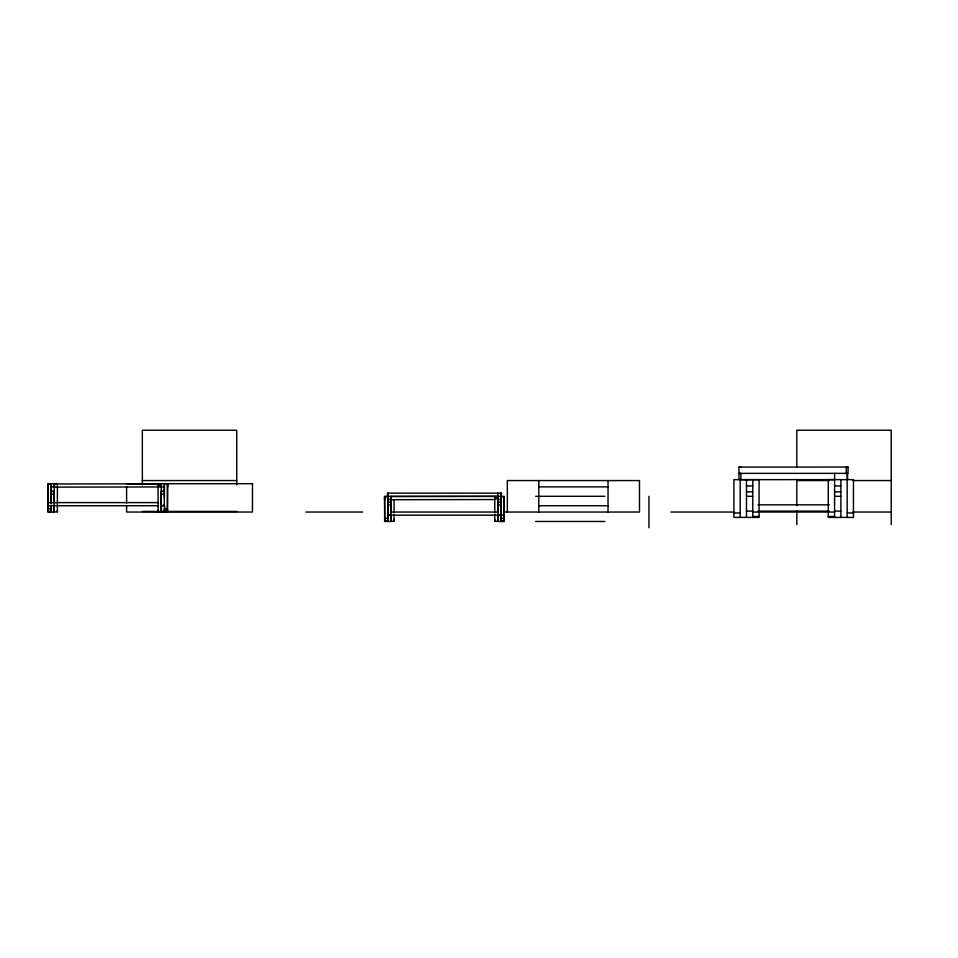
<?xml version="1.0" encoding="UTF-8"?>
<svg xmlns="http://www.w3.org/2000/svg" width="958" height="958" viewBox="0 0 958 958"><rect width="100%" height="100%" fill="white"/><g stroke="black" fill="none" stroke-linecap="round" stroke-linejoin="round"><path stroke-width="1.44" d="M54.247 486.868L51.025 486.939L51.097 483.718L51.097 503.98M57.396 485.598L57.384 511.859L54.247 511.859L54.247 483.718L47.948 483.742L47.948 512.039L54.247 512.039L54.247 505.74M161.219 510.195L161.219 511.859L158.07 511.859L158.082 510.195M158.07 484.149L158.058 485.814L161.207 485.814L161.207 484.149L158.07 484.149L158.07 511.859M164.213 511.62L164.213 508.674L167.363 508.674L167.363 511.62L167.566 484.006L167.566 486.951M390.852 496.376L390.924 499.453L387.703 499.525L387.703 496.376L387.774 515.56M390.924 514.254L390.924 521.296L394.073 521.296L394.073 514.254M390.924 511.428L390.936 498.292M394.073 512.386L394.073 499.693M497.897 514.254L497.909 521.296L494.759 521.296L494.759 519.428M494.747 496.879L494.747 498.747L497.885 498.747L497.897 496.879L494.747 496.879L494.759 512.386M500.902 518.326L500.902 521.296L504.04 521.296L504.231 496.711L501.094 496.711L500.902 518.326L504.052 518.326L504.04 521.296M501.094 499.681L501.094 496.711M504.231 499.681L504.231 496.711M164.261 505.812L164.369 483.718L164.369 498.292M51.025 486.939L51.049 484.006L47.9 484.006L47.9 486.951M834.214 479.635L738.989 479.671L738.977 467.085L740.75 467.061M848.022 467.049L846.249 467.061L846.261 473.348L848.022 473.336L848.022 467.049L738.977 467.085M161.471 483.814L53.959 483.982L53.959 487.119L161.471 486.951M390.636 496.567L498.148 496.4L497.669 499.537M390.648 499.705L495.178 499.549M142.347 480.569L236.746 480.569M796.828 480.569L829.269 480.569M852.871 480.569L891.215 480.569M126.612 483.718L252.469 483.718L252.469 512.039L126.612 512.039L126.612 506.075M54.259 484.149L57.396 484.149M746.486 485.946L752.772 485.946M834.586 485.946L840.873 485.946M164.441 486.939L161.219 486.868L161.291 483.79M538.803 486.868L608.031 486.868M51.097 491.226L54.247 491.226L54.247 503.98M164.369 491.226L161.219 491.226L161.219 505.405L164.369 505.405M746.486 491.861L752.772 491.861M834.586 491.861L840.873 491.861M51.097 494.029L54.247 494.029M161.219 494.029L164.369 494.029M535.666 496.304L604.881 496.304M746.486 496.304L752.772 496.304M834.586 496.304L840.873 496.304M384.589 496.711L387.739 496.711L387.93 521.296L384.781 521.296L384.589 496.711L384.589 499.681M501.046 496.304L501.118 499.525L497.98 499.525L497.909 493.154M387.774 502.124L390.924 502.124L390.924 514.841L387.774 514.841M501.046 502.124L497.909 502.124L497.909 514.841L501.046 514.841M47.948 502.603L158.549 502.603M387.774 504.926L390.924 504.926M497.909 504.926L501.046 504.926M758.018 504.818L829.341 504.818M47.948 505.74L158.549 505.74M538.803 505.74L608.031 505.74M51.253 508.674L48.104 508.674L48.104 511.62L51.253 511.62L51.229 505.776M746.486 511.117L752.772 511.117M758.018 511.117L829.341 511.117M834.586 511.117L840.873 511.117M47.948 511.273L51.097 511.273M164.369 511.273L167.518 511.273M142.347 511.428L236.746 511.428M305.937 512.039L362.603 512.039M390.601 512.039L498.22 512.039M503.597 512.039L639.501 512.039L639.501 480.569L507.345 480.569L507.345 512.039M670.959 512.039L734.391 512.039M752.772 512.039L834.586 512.039M852.871 512.039L891.215 512.039M733.888 512.961L740.187 512.961M847.171 512.961L853.458 512.961M504.195 515.188L387.619 515.188L387.619 521.475M752.772 516.494L759.071 516.494M828.287 516.494L834.586 516.494M387.93 518.326L384.781 518.326L384.781 521.296M384.625 520.709L387.774 520.709M501.046 520.709L504.195 520.709M390.924 521.475L384.625 521.475L384.625 496.304L504.195 496.304L504.195 521.475L497.909 521.475M535.666 521.475L604.881 521.475M51.049 484.006L51.181 502.914M47.9 484.006L48.104 511.62M847.543 473.336L847.555 479.635M740.869 479.647L740.857 473.36L738.989 473.372L847.171 473.36L847.171 517.416M497.897 496.879L497.897 511.428M494.747 514.254L494.759 521.296M394.061 519.428L394.073 521.296M391.127 496.567L391.127 499.705M387.739 496.711L387.739 499.681M161.207 484.149L161.219 511.859M57.384 510.195L57.384 511.859M54.45 483.97L54.45 487.119M54.247 510.195L54.247 511.859M891.215 524.625L891.215 430.226L796.828 430.226L796.828 467.253M840.873 479.647L840.873 517.416M834.586 473.36L834.586 517.416M796.828 479.419L796.828 505.74M796.828 511.069L796.828 524.625M752.772 479.647L752.772 517.416M746.486 479.647L746.486 517.416M740.187 479.647L740.187 517.416M648.937 496.304L648.937 527.774M608.031 480.569L608.031 512.039M538.803 480.569L538.803 512.039M501.309 496.304L501.309 493.154L387.511 493.154L387.511 496.304M501.202 515.188L501.202 521.475M501.046 493.154L501.046 515.56M500.794 493.154L500.794 496.304M498.064 515.188L498.064 521.475M390.768 515.188L390.768 521.475M388.038 493.154L388.038 496.304M236.746 484.868L236.746 430.226L142.347 430.226L142.347 484.868M167.518 483.742L167.518 512.039M164.596 512.039L164.596 505.74L161.219 505.74L161.219 512.039M161.447 505.74L161.447 512.039M126.612 486.7L126.612 503.094M54.019 505.74L54.019 512.039M50.87 505.74L50.87 512.039M759.071 479.647L733.888 479.647L733.888 517.416L759.071 517.416L759.071 479.647M853.458 479.647L828.287 479.647L828.287 517.416L853.458 517.416L853.458 479.647"/></g></svg>
